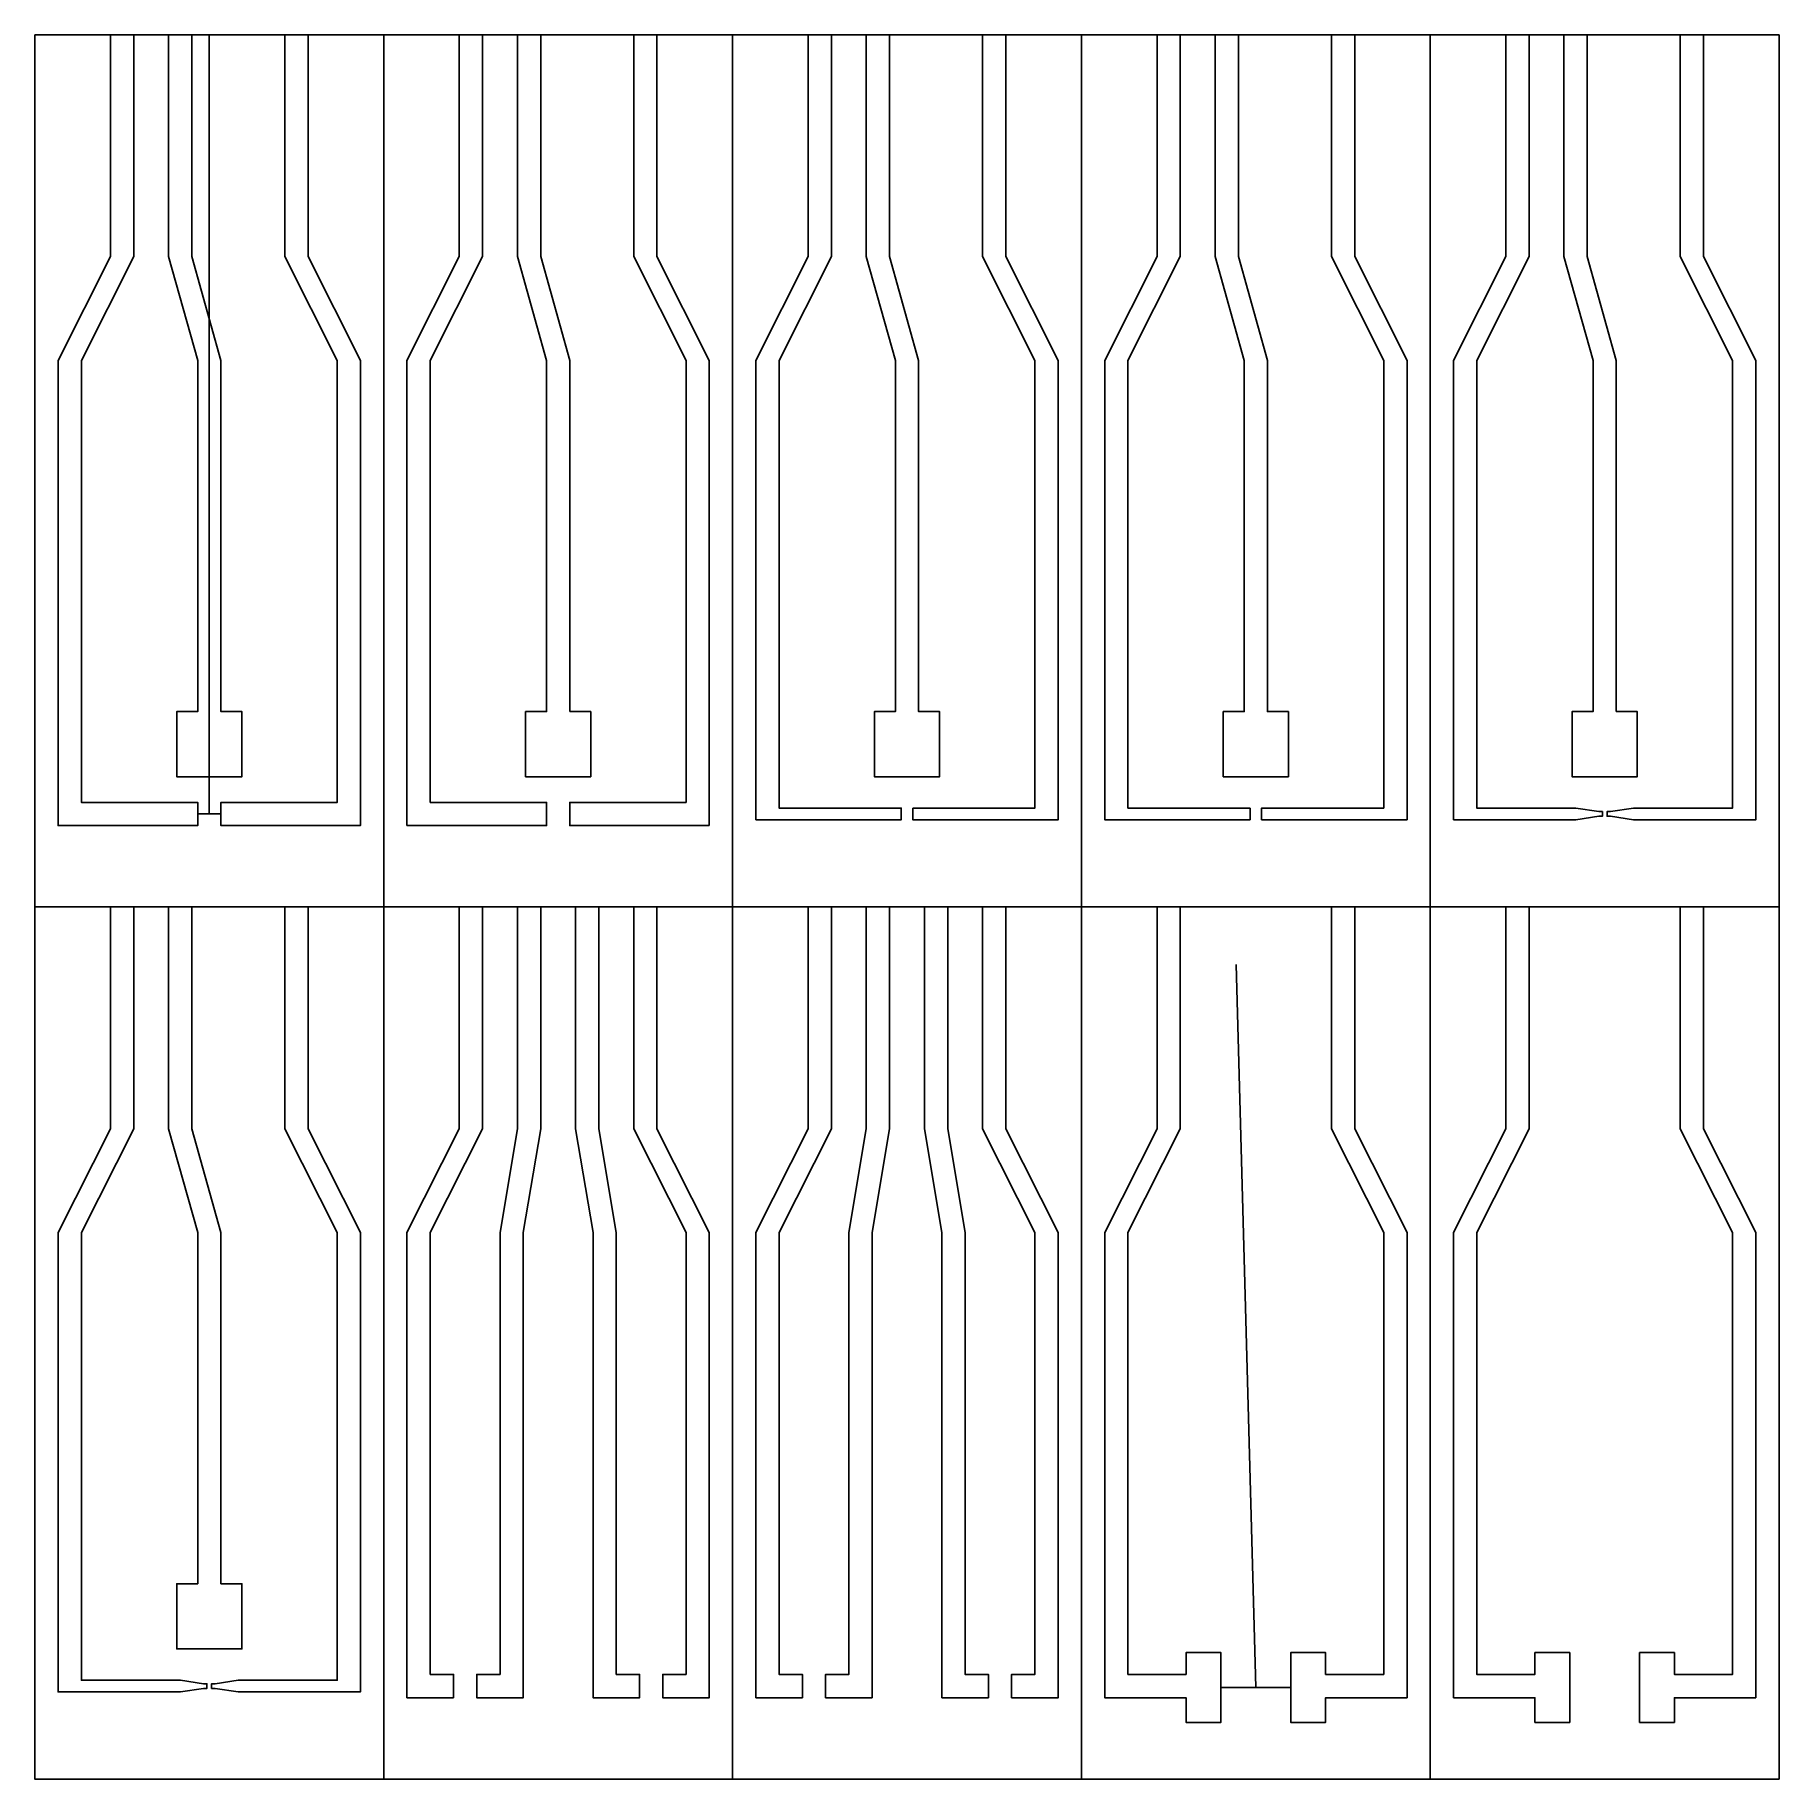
# Model space of a CAD drawing. Header units: millimetres. Extents: x 0 to 75, y -37.5 to 37.5.
import ezdxf

# ---------------------------------------------------------------- set-up
doc = ezdxf.new("R2010")
doc.units = ezdxf.units.MM
doc.layers.get('0').update_dxf_attribs({"linetype": 'CONTINUOUS'})

msp = doc.modelspace()

# ---------------------------------------------------------------- linework, layer by layer
for p, q in [((7.5, 4), (7.5, 37.5)), ((7, 4), (8, 4)), ((30, 0), (15, 0)), ((15, 0), (15, -37.5)), ((30, 0), (30, -37.5)), ((45, 0), (30, 0)), ((30, 0), (30, -37.5)), ((49.25, 0), (45, 0)), ((45, 0), (45, -37.5)), ((45, 0), (45, -37.5)), ((49.25, 0), (55.75, 0)), ((60, 0), (55.75, 0)), ((60, 0), (60, -37.5)), ((60, 0), (60, -37.5)), ((64.25, 0), (60, 0)), ((64.25, 0), (70.75, 0)), ((75, 0), (70.75, 0)), ((75, 0), (75, -37.5)), ((52.5, -33.56), (51.651, -2.475)), ((51, -33.56), (54, -33.56)), ((15, -37.5), (30, -37.5)), ((30, -37.5), (45, -37.5)), ((45, -37.5), (60, -37.5)), ((60, -37.5), (75, -37.5))]:
    msp.add_line(p, q)
for points in [[(0, 37.5), (0, 0), (15, 0), (15, 37.5)], [(3.25, 37.5), (4.25, 37.5), (4.25, 27.965), (2, 23.5), (2, 4.5), (7, 4.5), (7, 3.5), (1, 3.5), (1, 23.5), (3.25, 27.965)], [(6.75, 27.965), (6.75, 37.5), (5.75, 37.5), (5.75, 27.965), (7, 23.5), (7, 8.4), (6.1, 8.4), (6.1, 5.6), (8.9, 5.6), (8.9, 8.4), (8, 8.4), (8, 23.5)], [(10.75, 37.5), (11.75, 37.5), (11.75, 27.965), (14, 23.5), (14, 3.5), (8, 3.5), (8, 4.5), (13, 4.5), (13, 23.5), (10.75, 27.965)], [(15, 37.5), (15, 0), (30, 0), (30, 37.5)], [(16, 3.5), (16, 23.5), (18.25, 27.965), (18.25, 37.5), (19.25, 37.5), (19.25, 27.965), (17, 23.5), (17, 4.5), (22, 4.5), (22, 3.5)], [(23, 8.4), (23, 23.5), (21.75, 27.965), (21.75, 37.5), (20.75, 37.5), (20.75, 27.965), (22, 23.5), (22, 8.4), (21.1, 8.4), (21.1, 5.6), (23.9, 5.6), (23.9, 8.4)], [(29, 3.5), (29, 23.5), (26.75, 27.965), (26.75, 37.5), (25.75, 37.5), (25.75, 27.965), (28, 23.5), (28, 4.5), (23, 4.5), (23, 3.5)], [(30, 0), (45, 0), (45, 37.5), (30, 37.5)], [(31, 23.5), (31, 3.75), (37.25, 3.75), (37.25, 4.25), (32, 4.25), (32, 23.5), (34.25, 27.965), (34.25, 37.5), (33.25, 37.5), (33.25, 27.965)], [(38, 23.5), (36.75, 27.965), (36.75, 37.5), (35.75, 37.5), (35.75, 27.965), (37, 23.5), (37, 8.4), (36.1, 8.4), (36.1, 5.6), (38.9, 5.6), (38.9, 8.4), (38, 8.4)], [(37.75, 4.25), (37.75, 3.75), (44, 3.75), (44, 23.5), (41.75, 27.965), (41.75, 37.5), (40.75, 37.5), (40.75, 27.965), (43, 23.5), (43, 4.25)], [(45, 37.5), (45, 0), (60, 0), (60, 37.5)], [(52.25, 4.25), (47, 4.25), (47, 23.5), (49.25, 27.965), (49.25, 37.5), (48.25, 37.5), (48.25, 27.965), (46, 23.5), (46, 3.75), (52.25, 3.75)], [(53, 23.5), (51.75, 27.965), (51.75, 37.5), (50.75, 37.5), (50.75, 27.965), (52, 23.5), (52, 8.4), (51.1, 8.4), (51.1, 5.6), (53.9, 5.6), (53.9, 8.4), (53, 8.4)], [(59, 23.5), (59, 3.75), (52.75, 3.75), (52.75, 4.25), (58, 4.25), (58, 23.5), (55.75, 27.965), (55.75, 37.5), (56.75, 37.5), (56.75, 27.965)], [(75, 37.5), (60, 37.5), (60, 0), (75, 0)], [(62, 23.5), (64.25, 27.965), (64.25, 37.5), (63.25, 37.5), (63.25, 27.965), (61, 23.5), (61, 3.75), (66.261, 3.75), (67.25, 3.9), (67.4, 3.9), (67.4, 4.1), (67.25, 4.1), (66.261, 4.25), (62, 4.25)], [(68, 8.4), (68.9, 8.4), (68.9, 5.6), (66.1, 5.6), (66.1, 8.4), (67, 8.4), (67, 23.5), (65.75, 27.965), (65.75, 37.5), (66.75, 37.5), (66.75, 27.965), (68, 23.5)], [(70.75, 37.5), (71.75, 37.5), (71.75, 27.965), (74, 23.5), (74, 3.75), (68.739, 3.75), (67.75, 3.9), (67.6, 3.9), (67.6, 4.1), (67.75, 4.1), (68.739, 4.25), (73, 4.25), (73, 23.5), (70.75, 27.965)], [(15, -37.5), (15, 0), (0, 0), (0, -37.5)], [(3.25, -9.535), (3.25, 0), (4.25, 0), (4.25, -9.535), (2, -14), (2, -33.25), (6.261, -33.25), (7.25, -33.4), (7.4, -33.4), (7.4, -33.6), (7.25, -33.6), (6.261, -33.75), (1, -33.75), (1, -14)], [(8, -14), (6.75, -9.535), (6.75, 0), (5.75, 0), (5.75, -9.535), (7, -14), (7, -29.1), (6.1, -29.1), (6.1, -31.9), (8.9, -31.9), (8.9, -29.1), (8, -29.1)], [(13, -14), (10.75, -9.535), (10.75, 0), (11.75, 0), (11.75, -9.535), (14, -14), (14, -33.75), (8.739, -33.75), (7.75, -33.6), (7.6, -33.6), (7.6, -33.4), (7.75, -33.4), (8.739, -33.25), (13, -33.25)], [(18, -34), (16, -34), (16, -14), (18.25, -9.535), (18.25, 0), (19.25, 0), (19.25, -9.535), (17, -14), (17, -33), (18, -33)], [(21, -14), (21.75, -9.535), (21.75, 0), (20.75, 0), (20.75, -9.535), (20, -14), (20, -33), (19, -33), (19, -34), (21, -34)], [(24.25, -9.535), (25, -14), (25, -33), (26, -33), (26, -34), (24, -34), (24, -14), (23.25, -9.535), (23.25, 0), (24.25, 0)], [(29, -14), (26.75, -9.535), (26.75, 0), (25.75, 0), (25.75, -9.535), (28, -14), (28, -33), (27, -33), (27, -34), (29, -34)], [(31, -14), (33.25, -9.535), (33.25, 0), (34.25, 0), (34.25, -9.535), (32, -14), (32, -33), (33, -33), (33, -34), (31, -34)], [(36, -14), (36.75, -9.535), (36.75, 0), (35.75, 0), (35.75, -9.535), (35, -14), (35, -33), (34, -33), (34, -34), (36, -34)], [(39.25, 0), (39.25, -9.535), (40, -14), (40, -33), (41, -33), (41, -34), (39, -34), (39, -14), (38.25, -9.535), (38.25, 0)], [(40.75, 0), (40.75, -9.535), (43, -14), (43, -33), (42, -33), (42, -34), (44, -34), (44, -14), (41.75, -9.535), (41.75, 0)], [(47, -14), (49.25, -9.535), (49.25, 0), (48.25, 0), (48.25, -9.535), (46, -14), (46, -34), (49.5, -34), (49.5, -35.06), (51, -35.06), (51, -32.06), (49.5, -32.06), (49.5, -33), (47, -33)], [(58, -14), (55.75, -9.535), (55.75, 0), (56.75, 0), (56.75, -9.535), (59, -14), (59, -34), (55.5, -34), (55.5, -35.06), (54, -35.06), (54, -32.06), (55.5, -32.06), (55.5, -33), (58, -33)], [(61, -14), (63.25, -9.535), (63.25, 0), (64.25, 0), (64.25, -9.535), (62, -14), (62, -33), (64.5, -33), (64.5, -32.06), (66, -32.06), (66, -35.06), (64.5, -35.06), (64.5, -34), (61, -34)], [(74, -34), (70.5, -34), (70.5, -35.06), (69, -35.06), (69, -32.06), (70.5, -32.06), (70.5, -33), (73, -33), (73, -14), (70.75, -9.535), (70.75, 0), (71.75, 0), (71.75, -9.535), (74, -14)]]:
    msp.add_lwpolyline(points, close=True)
for p in [(0, 0), (45, 0), (45, 0), (45, 0), (60, 0), (60, 0), (60, 0), (75, 0), (75, 0), (0, -37.5), (15, -37.5), (30, -37.5), (45, -37.5), (60, -37.5)]:
    msp.add_point(p)

doc.saveas('drawing.dxf')
